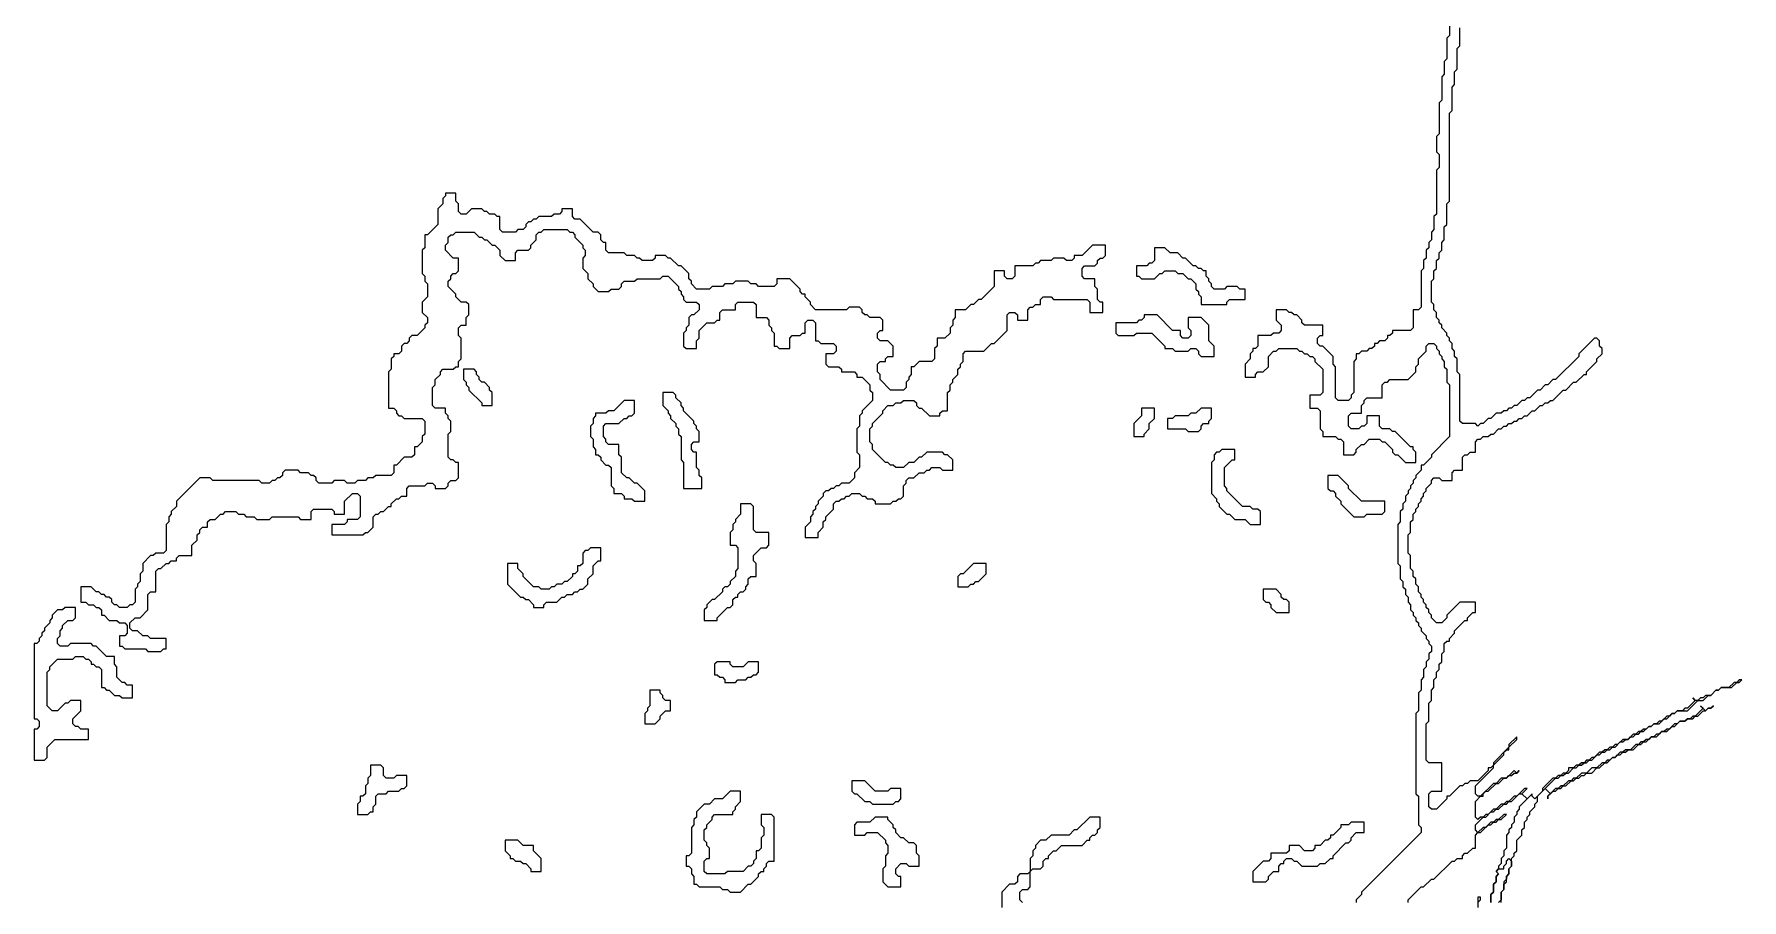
# Model space of a CAD drawing. Header units: metres. Extents: x 0 to 500, y 0 to 703.
# Drawn here: x 0 to 82.5, y 367 to 408.8 of the extents above; entities that cross this region are included whole.
import ezdxf

# ---------------------------------------------------------------- set-up
doc = ezdxf.new("R2010")
doc.units = ezdxf.units.M

msp = doc.modelspace()

# ---------------------------------------------------------------- linework, layer by layer
for points in [[(68.375, 409.625), (68.375, 408.75), (68.25, 408.625), (68.25, 407.625), (68.125, 407.5), (68.125, 406.875), (68, 406.75), (68, 405.625), (67.875, 405.5), (67.875, 404), (67.75, 403.875), (67.75, 403.125), (67.875, 403), (67.875, 402.375), (67.75, 402.25), (67.75, 400.125), (67.625, 400), (67.625, 399.375), (67.5, 399.25), (67.5, 398.875), (67.375, 398.75), (67.375, 398.5), (67.25, 398.375), (67.25, 398), (67.125, 397.875), (67.125, 397.5), (67, 397.375), (67, 395.625), (66.875, 395.5), (66.625, 395.5), (66.625, 394.625), (66.5, 394.5), (65.625, 394.5), (65.625, 394.375), (65.5, 394.25), (65.375, 394.25), (65.375, 394.125), (65.25, 394), (65, 394), (64.875, 393.875), (64.75, 393.875), (64.75, 393.75), (64.625, 393.625), (64.5, 393.625), (64.375, 393.5), (64.125, 393.5), (64, 393.375), (63.875, 393.375), (63.875, 393.125), (63.75, 393), (63.75, 391.5), (63.625, 391.375), (63.625, 391.25), (63.5, 391.125), (63, 391.125), (62.875, 391.25), (62.875, 392.75), (62.75, 392.875), (62.75, 393.25), (62.25, 393.75), (62.125, 393.75), (62, 393.875), (62, 394.125), (62.125, 394.25), (62.25, 394.25), (62.25, 394.75), (61.375, 394.75), (61.25, 394.875), (61.25, 395), (61, 395.25), (60.875, 395.25), (60.75, 395.375), (60.625, 395.375), (60.5, 395.5), (60, 395.5), (60, 395), (60.25, 394.75), (60.25, 394.5), (60.125, 394.375), (59.875, 394.375), (59.75, 394.25), (59.125, 394.25), (59.125, 393.75), (59, 393.625), (58.875, 393.625), (58.875, 393.5), (58.75, 393.375), (58.75, 393.125), (58.5, 392.875), (58.5, 392.25), (59, 392.25), (59, 392.375), (59.125, 392.5), (59.375, 392.5), (59.625, 392.75), (59.625, 393.25), (59.875, 393.5), (60, 393.5), (60.125, 393.625), (61, 393.625), (61.125, 393.5), (61.25, 393.5), (61.375, 393.375), (61.5, 393.375), (61.625, 393.25), (61.75, 393.25), (61.875, 393.125), (61.875, 393), (62.25, 392.625), (62.25, 391.5), (62.125, 391.375), (61.625, 391.375), (61.625, 390.75), (62, 390.75), (62.125, 390.625), (62.125, 389.75), (62.25, 389.625), (62.25, 389.375), (62.875, 389.375), (63, 389.25), (63.125, 389.25), (63.25, 389.125), (63.25, 388.5), (63.75, 388.5), (63.875, 388.625), (63.875, 388.75), (64.125, 389), (64.25, 389), (64.5, 389.25), (65, 389.25), (65.125, 389.125), (65.25, 389.125), (65.625, 388.75), (65.625, 388.625), (65.75, 388.5), (65.875, 388.5), (66.25, 388.125), (66.75, 388.125), (66.75, 388.625), (66.625, 388.75), (66.625, 388.875), (66.5, 388.875), (65.75, 389.625), (65.625, 389.625), (65.5, 389.75), (65.125, 389.75), (65, 389.875), (65, 390.375), (64.375, 390.375), (64.375, 390), (64.25, 389.875), (64.125, 389.875), (64, 389.75), (63.625, 389.75), (63.5, 389.875), (63.5, 390.375), (63.625, 390.5), (64.125, 390.5), (64.125, 390.875), (64.25, 391), (64.25, 391.125), (64.375, 391.25), (65.125, 391.25), (65.125, 391.875), (65.25, 392), (65.375, 392), (65.5, 392.125), (66.375, 392.125), (66.75, 392.5), (66.75, 392.75), (66.875, 392.875), (66.875, 393.125), (67.25, 393.5), (67.25, 393.75), (67.375, 393.875), (67.625, 393.875), (67.75, 393.75), (67.75, 393.625), (67.875, 393.5), (67.875, 393.375), (68, 393.25), (68, 393.125), (68.125, 393), (68.125, 392.75), (68.25, 392.625), (68.25, 392), (68.375, 391.875), (68.375, 389.375), (67.5, 388.5), (67.5, 388.375), (67.125, 388), (67, 388), (67, 387.75), (66.75, 387.5), (66.75, 387.375), (66.625, 387.25), (66.625, 387.125), (66.5, 387), (66.5, 386.875), (66.375, 386.75), (66.375, 386.625), (66.25, 386.5), (66.25, 386.25), (66.125, 386.125), (66.125, 385.875), (66, 385.75), (66, 385.25), (65.875, 385.125), (65.875, 383.25), (66, 383.125), (66, 382.5), (66.125, 382.375), (66.125, 382.125), (66.25, 382), (66.25, 381.75), (66.375, 381.625), (66.375, 381.375), (66.5, 381.25), (66.5, 381), (66.625, 380.875), (66.625, 380.75), (66.75, 380.625), (66.75, 380.5), (66.875, 380.375), (66.875, 380.25), (67, 380.125), (67, 380), (67.25, 379.75), (67.25, 379.625), (67.375, 379.5), (67.375, 379.375), (67.5, 379.25), (67.5, 379), (67.375, 378.875), (67.375, 378.625), (67.25, 378.5), (67.25, 378.25), (67.125, 378.125), (67.125, 377.75), (67, 377.625), (67, 377.125), (66.875, 377), (66.875, 376.125), (66.75, 376), (66.75, 372.125), (66.875, 372), (66.875, 370.625), (67, 370.5), (67, 370.25), (64.125, 367.375), (64.125, 367.25), (63.875, 367), (63.875, 366.875)], [(70.875, 366.875), (70.875, 367.375), (71, 367.5), (71, 367.75), (71.125, 367.875), (71.125, 368.125), (71.25, 368.25), (71.25, 368.5), (71.375, 368.625), (71.375, 369), (71.5, 369.125), (71.5, 369.25), (71.625, 369.375), (71.625, 369.875), (71.875, 370.125), (71.875, 370.375), (72, 370.5), (72, 370.75), (72.125, 370.875), (72.125, 371), (72.25, 371.125), (72.25, 371.25), (72.5, 371.5), (72.5, 371.625), (72.625, 371.75), (72.625, 372), (73, 372.375), (73.25, 372.125), (73.125, 372), (73.125, 371.875), (73.125, 372), (73.375, 372.25), (73.5, 372.25), (73.625, 372.375), (73.75, 372.375), (73.875, 372.5), (74, 372.5), (74.25, 372.75), (74.375, 372.75), (74.5, 372.875), (74.625, 372.875), (74.75, 373), (74.875, 373), (75, 373.125), (75.25, 373.125), (75.5, 373.375), (75.625, 373.375), (75.875, 373.625), (76, 373.625), (76.25, 373.875), (76.375, 373.875), (76.5, 374), (76.625, 374), (76.75, 374.125), (76.875, 374.125), (77, 374.25), (77.25, 374.25), (77.5, 374.5), (77.625, 374.5), (77.75, 374.625), (77.875, 374.625), (78.125, 374.875), (78.375, 374.875), (78.625, 375.125), (78.875, 375.125), (79.125, 375.375), (79.25, 375.375), (79.5, 375.625), (79.75, 375.625), (79.875, 375.75), (80.125, 375.75), (80.25, 375.875), (80.375, 375.875), (80.625, 376.125), (80.75, 376.125), (80.875, 376.25), (81, 376.25), (81.125, 376.375), (81, 376.25), (80.875, 376.25), (80.75, 376.125), (80.5, 376.375), (80.625, 376.25), (80.25, 375.875), (80.125, 375.875), (80, 375.75), (79.875, 375.75), (79.75, 375.625), (79.5, 375.625), (79.375, 375.5), (79.25, 375.5), (79, 375.25), (78.875, 375.25), (78.75, 375.125), (78.625, 375.125), (78.5, 375), (78.375, 375), (78.25, 374.875), (78.125, 374.875), (78, 374.75), (77.875, 374.75), (77.75, 374.625), (77.625, 374.625), (77.5, 374.5), (77.375, 374.5), (77.125, 374.25), (76.875, 374.25), (76.75, 374.125), (76.625, 374.125), (76.375, 373.875), (76.25, 373.875), (76.125, 373.75), (76, 373.75), (75.875, 373.625), (75.75, 373.625), (75.5, 373.375), (75.25, 373.375), (75, 373.125), (74.75, 373.125), (74.5, 372.875), (74.375, 372.875), (74.25, 372.75), (74.125, 372.75), (73.875, 372.5), (73.75, 372.5), (73.625, 372.375), (73.5, 372.375), (73.25, 372.125), (73, 372.375), (73.5, 372.875), (73.625, 372.875), (73.75, 373), (73.875, 373), (74, 373.125), (74.125, 373.125), (74.375, 373.375), (74.5, 373.375), (74.625, 373.5), (74.75, 373.5), (74.875, 373.625), (75, 373.625), (75.125, 373.75), (75.25, 373.75), (75.5, 374), (75.625, 374), (75.75, 374.125), (75.875, 374.125), (76, 374.25), (76.125, 374.25), (76.25, 374.375), (76.375, 374.375), (76.625, 374.625), (76.75, 374.625), (76.875, 374.75), (77, 374.75), (77.125, 374.875), (77.25, 374.875), (77.375, 375), (77.5, 375), (77.625, 375.125), (77.75, 375.125), (78, 375.375), (78.125, 375.375), (78.25, 375.5), (78.5, 375.5), (78.75, 375.75), (78.875, 375.75), (79.125, 376), (79.25, 376), (79.375, 376.125), (79.875, 376.125), (80.375, 376.625), (80.625, 376.625), (80.875, 376.875), (81, 376.875), (81.25, 377.125), (81.375, 377.125), (81.5, 377.25), (82, 377.25), (82.25, 377.5), (82.375, 377.5), (82.5, 377.625), (82.375, 377.625), (82.25, 377.5), (82.125, 377.5), (81.875, 377.25), (81.5, 377.25), (81.375, 377.125), (81.25, 377.125), (81, 376.875), (80.75, 376.875), (80.625, 376.75), (80.5, 376.75), (80.375, 376.625), (80.25, 376.625), (80.125, 376.75), (80.25, 376.625), (79.875, 376.25), (79.75, 376.25), (79.625, 376.125), (79.375, 376.125), (79.25, 376), (79.125, 376), (79, 375.875), (78.875, 375.875), (78.625, 375.625), (78.5, 375.625), (78.375, 375.5), (78.25, 375.5), (78.125, 375.375), (78, 375.375), (77.875, 375.25), (77.75, 375.25), (77.625, 375.125), (77.5, 375.125), (77.375, 375), (77.25, 375), (77, 374.75), (76.75, 374.75), (76.5, 374.5), (76.375, 374.5), (76.25, 374.375), (76.125, 374.375), (76, 374.25), (75.875, 374.25), (75.75, 374.125), (75.625, 374.125), (75.375, 373.875), (75.25, 373.875), (75.125, 373.75), (75, 373.75), (74.875, 373.625), (74.75, 373.625), (74.625, 373.5), (74.5, 373.5), (74.375, 373.375), (74.125, 373.375), (74.125, 373.25), (74, 373.125), (73.875, 373.125), (73.75, 373), (73.625, 373), (73.5, 372.875), (73.375, 372.875), (72.875, 372.375), (72.875, 372.25), (72.5, 371.875), (72.375, 372), (72.375, 372.125), (72.125, 371.875), (71.875, 372.125), (72.125, 372.375), (72, 372.375), (71.625, 372), (71.5, 372), (71.25, 371.75), (71.125, 371.75), (71, 371.625), (70.875, 371.625), (70.625, 371.375), (70.5, 371.375), (70.25, 371.125), (70.125, 371.125), (70, 371), (69.875, 371), (69.75, 370.875), (69.625, 371), (69.625, 371.75), (69.875, 372), (70, 372), (70, 372.125), (70.125, 372.25), (70.25, 372.25), (70.625, 372.625), (70.75, 372.625), (71, 372.875), (71.125, 372.875), (71.25, 373), (71.375, 373), (71.5, 373.125), (71.625, 373.125), (71.75, 373.25), (71.625, 373.125), (71.5, 373.25), (71.125, 372.875), (70.875, 372.875), (70.625, 372.625), (70.5, 372.625), (69.875, 372), (69.75, 372), (69.625, 372.125), (69.625, 372.5), (70.5, 373.375), (70.5, 373.5), (71, 374), (71, 374.125), (71.125, 374.25), (71.25, 374.25), (71.25, 374.375), (71.625, 374.75), (71.625, 374.875), (71.25, 374.5), (71.25, 374.375), (70.5, 373.625), (70.5, 373.5), (70.375, 373.375), (70.25, 373.375), (70.25, 373.25), (69.75, 372.75), (69.375, 372.75), (69.25, 372.625), (69.125, 372.625), (69, 372.5), (68.875, 372.5), (68.375, 372), (68.25, 372), (68.25, 371.875), (67.75, 371.375), (67.5, 371.375), (67.375, 371.5), (67.375, 372.125), (67.5, 372.25), (68, 372.25), (68, 373.625), (67.375, 373.625), (67.25, 373.75), (67.25, 375.5), (67.375, 375.625), (67.375, 376.5), (67.5, 376.625), (67.5, 377.125), (67.625, 377.25), (67.625, 377.625), (67.75, 377.75), (67.75, 378), (67.875, 378.125), (67.875, 378.375), (68, 378.5), (68, 378.875), (68.125, 379), (68.125, 379.375), (68.25, 379.5), (68.375, 379.5), (68.375, 379.625), (68.625, 379.875), (68.625, 380), (69.125, 380.5), (69.25, 380.5), (69.25, 380.625), (69.5, 380.875), (69.625, 380.875), (69.625, 381.375), (68.875, 381.375), (68.25, 380.75), (68.25, 380.625), (68, 380.375), (67.75, 380.375), (67.5, 380.625), (67.5, 380.75), (67.375, 380.875), (67.375, 381), (67.25, 381.125), (67.25, 381.25), (67.125, 381.375), (67.125, 381.5), (67, 381.625), (67, 381.75), (66.875, 381.875), (66.875, 382.125), (66.75, 382.25), (66.75, 382.5), (66.625, 382.625), (66.625, 382.875), (66.5, 383), (66.5, 383.625), (66.375, 383.75), (66.375, 384.625), (66.5, 384.75), (66.5, 385.25), (66.625, 385.375), (66.625, 385.625), (66.75, 385.75), (66.75, 385.875), (66.875, 386), (66.875, 386.125), (67, 386.25), (67, 386.375), (67.125, 386.5), (67.125, 386.625), (67.25, 386.75), (67.25, 386.875), (67.5, 387.125), (67.5, 387.25), (67.625, 387.375), (67.875, 387.375), (68, 387.25), (68.5, 387.25), (68.5, 387.625), (68.625, 387.75), (69, 387.75), (69, 388.375), (69.125, 388.5), (69.25, 388.5), (69.375, 388.625), (69.625, 388.625), (69.625, 389.125), (69.75, 389.25), (69.875, 389.25), (70, 389.375), (70.25, 389.375), (70.375, 389.5), (70.5, 389.5), (70.75, 389.75), (70.875, 389.75), (71, 389.875), (71.125, 389.875), (71.25, 390), (71.375, 390), (71.5, 390.125), (71.625, 390.125), (71.75, 390.25), (71.875, 390.25), (72, 390.375), (72.125, 390.375), (72.375, 390.625), (72.5, 390.625), (72.75, 390.875), (72.875, 390.875), (73, 391), (73.125, 391), (73.25, 391.125), (73.375, 391.125), (73.875, 391.625), (74, 391.625), (74.375, 392), (74.5, 392), (74.875, 392.375), (75, 392.375), (75, 392.5), (75.5, 393), (75.5, 393.125), (75.75, 393.375), (75.75, 393.625), (75.625, 393.75), (75.625, 394), (75.5, 394.125), (75.375, 394.125), (74.625, 393.375), (74.625, 393.25), (73.5, 392.125), (73.375, 392.125), (73.125, 391.875), (73, 391.875), (72.75, 391.625), (72.625, 391.625), (72.25, 391.25), (72.125, 391.25), (72, 391.125), (71.875, 391.125), (71.625, 390.875), (71.5, 390.875), (71.375, 390.75), (71.25, 390.75), (71.125, 390.625), (71, 390.625), (70.875, 390.5), (70.625, 390.5), (70.375, 390.25), (70.25, 390.25), (70, 390), (69.875, 390), (69.75, 389.875), (69.625, 390), (69, 390), (68.875, 390.125), (68.875, 392.375), (68.75, 392.5), (68.75, 393.125), (68.625, 393.25), (68.625, 393.5), (68.5, 393.625), (68.5, 393.875), (68.375, 394), (68.375, 394.125), (68.25, 394.25), (68.25, 394.375), (68, 394.625), (68, 394.75), (67.875, 394.875), (67.875, 395), (67.75, 395.125), (67.75, 395.375), (67.625, 395.5), (67.625, 395.75), (67.5, 395.875), (67.5, 396.875), (67.625, 397), (67.625, 397.375), (67.75, 397.5), (67.75, 397.875), (67.875, 398), (67.875, 398.25), (68, 398.375), (68, 398.75), (68.125, 398.875), (68.125, 399.5), (68.25, 399.625), (68.25, 400.625), (68.375, 400.75), (68.375, 405), (68.5, 405.125), (68.5, 406.25), (68.625, 406.375), (68.625, 407), (68.75, 407.125), (68.75, 408.125), (68.875, 408.25), (68.875, 409.125)], [(66.375, 366.875), (66.375, 367), (67, 367.625), (67.125, 367.625), (67.5, 368), (67.625, 368), (68.5, 368.875), (68.625, 368.875), (68.75, 369), (69, 369), (69, 369.125), (69.125, 369.25), (69.25, 369.25), (69.5, 369.5), (69.625, 369.5), (69.625, 370.125), (69.75, 370.25), (69.875, 370.25), (70.25, 370.625), (70.375, 370.625), (70.5, 370.75), (70.625, 370.75), (70.75, 370.875), (70.875, 370.875), (71.125, 371.125), (71, 371.125), (70.75, 370.875), (70.625, 370.875), (70.5, 370.75), (70.375, 370.75), (70.125, 370.5), (70, 370.5), (69.75, 370.25), (69.625, 370.375), (69.625, 370.625), (70, 371), (70.125, 371), (70.375, 371.25), (70.5, 371.25), (70.625, 371.375), (70.75, 371.375), (71, 371.625), (71.125, 371.625), (71.25, 371.75), (71.375, 371.75), (71.75, 372.125), (71.875, 372.125), (72.125, 371.875), (71.75, 371.5), (71.75, 371.375), (71.625, 371.25), (71.625, 371.125), (71.5, 371), (71.5, 370.75), (71.375, 370.625), (71.375, 370.5), (71.25, 370.375), (71.25, 370.25), (71.125, 370.125), (71.125, 369.5), (71, 369.375), (71, 369.125), (70.875, 369), (70.875, 368.75), (70.75, 368.625), (70.75, 368.5), (70.625, 368.375), (70.75, 368.25), (70.625, 368.125), (70.625, 367.875), (70.5, 367.75), (70.5, 367.375), (70.375, 367.25), (70.375, 366.875)], [(47.75, 366.875), (47.625, 367), (47.625, 367.375), (47.75, 367.5), (48, 367.5), (48.125, 367.625), (48.125, 368.375), (48.25, 368.5), (48.625, 368.5), (48.75, 368.625), (48.75, 368.875), (48.875, 369), (49, 369), (49, 369.125), (49.25, 369.375), (49.375, 369.375), (49.625, 369.625), (50.625, 369.625), (50.875, 369.875), (51, 369.875), (51, 370), (51.125, 370.125), (51.25, 370.125), (51.375, 370.25), (51.375, 370.375), (51.5, 370.5), (51.5, 371), (51, 371), (50.375, 370.375), (50.25, 370.375), (50, 370.125), (49.125, 370.125), (48.875, 369.875), (48.625, 369.875), (48.375, 369.625), (48.375, 369.5), (48.25, 369.375), (48.25, 369.125), (48.125, 369), (48.125, 368.375), (48, 368.25), (47.625, 368.25), (47.5, 368.125), (47.5, 367.875), (47.375, 367.75), (47.125, 367.75), (46.75, 367.375), (46.75, 366.625)], [(70.375, 366.875), (70.375, 367.25), (70.5, 367.375), (70.5, 367.75), (70.625, 367.875), (70.625, 368.125), (70.75, 368.25), (70.625, 368.375), (70.75, 368.5), (71, 368.5), (71, 368.625), (71.125, 368.75), (71.125, 368.875), (71.25, 369), (71.375, 368.875), (71.375, 368.625), (71.25, 368.5), (71.25, 368.25), (71.125, 368.125), (71.125, 368), (71, 367.875), (71, 367.5), (70.875, 367.375), (70.875, 367), (70.75, 366.875)], [(69.75, 366.875), (69.875, 367), (69.875, 367.125), (69.75, 367.125), (69.75, 366.625)]]:
    msp.add_lwpolyline(points)
for points in [[(19.875, 401.125), (19.875, 401), (19.75, 400.875), (19.75, 400.625), (19.5, 400.375), (19.5, 399.625), (19, 399.125), (18.875, 399.125), (18.875, 398.5), (18.75, 398.375), (18.75, 397.25), (18.875, 397.125), (18.875, 396.875), (19, 396.75), (19, 396.125), (18.75, 395.875), (18.75, 395.375), (19, 395.125), (19, 394.875), (18.875, 394.75), (18.875, 394.625), (18.5, 394.25), (18.25, 394.25), (18.125, 394.125), (18.125, 394), (18, 393.875), (17.875, 393.875), (17.75, 393.75), (17.75, 393.5), (17.625, 393.375), (17.375, 393.375), (17.375, 393.25), (17.25, 393.125), (17.25, 392.625), (17.125, 392.5), (17.125, 390.75), (17.375, 390.75), (17.5, 390.625), (17.5, 390.5), (17.625, 390.375), (17.75, 390.375), (17.875, 390.25), (18.75, 390.25), (18.875, 390.125), (18.875, 389.5), (18.75, 389.375), (18.75, 389.125), (18.5, 388.875), (18.375, 388.875), (18.375, 388.5), (18.25, 388.375), (17.875, 388.375), (17.5, 388), (17.375, 388), (17.375, 387.625), (17.25, 387.5), (16.5, 387.5), (16.375, 387.375), (16.125, 387.375), (16, 387.25), (15.625, 387.25), (15.5, 387.125), (15.125, 387.125), (15, 387.25), (14.5, 387.25), (14.375, 387.125), (13.75, 387.125), (13.625, 387.25), (13.625, 387.375), (13.5, 387.5), (13.375, 387.5), (13.25, 387.625), (12.875, 387.625), (12.75, 387.75), (12.125, 387.75), (12, 387.625), (12, 387.5), (11.875, 387.375), (11.75, 387.375), (11.625, 387.25), (11.5, 387.25), (11.375, 387.125), (11, 387.125), (10.875, 387.25), (8.625, 387.25), (8.5, 387.375), (8, 387.375), (6.875, 386.25), (6.875, 386), (6.625, 385.75), (6.625, 385.625), (6.5, 385.5), (6.5, 385.25), (6.375, 385.125), (6.375, 383.875), (6.25, 383.75), (5.875, 383.75), (5.75, 383.625), (5.625, 383.625), (5.25, 383.25), (5.25, 382.875), (5.125, 382.75), (5.125, 382.375), (5, 382.25), (5, 382.125), (4.875, 382), (4.875, 381.375), (4.75, 381.25), (4.625, 381.25), (4.5, 381.125), (4.125, 381.125), (4, 381.25), (3.875, 381.25), (3.75, 381.375), (3.75, 381.5), (3.625, 381.625), (3.5, 381.625), (3.375, 381.75), (3.25, 381.75), (3.125, 381.875), (3, 381.875), (2.75, 382.125), (2.25, 382.125), (2.25, 381.375), (2.5, 381.375), (2.625, 381.25), (2.875, 381.25), (3, 381.125), (3.125, 381.125), (3.25, 381), (3.25, 380.75), (3.375, 380.75), (3.625, 380.5), (4, 380.5), (4.125, 380.375), (4.375, 380.375), (4.5, 380.25), (4.5, 379.875), (4.375, 379.75), (4.125, 379.75), (4.125, 379.25), (4.25, 379.25), (4.375, 379.125), (5.375, 379.125), (5.5, 379), (6.125, 379), (6.25, 379.125), (6.375, 379.125), (6.375, 379.625), (5.625, 379.625), (5.5, 379.75), (5.25, 379.75), (5, 380), (4.75, 380), (4.625, 380.125), (4.625, 380.375), (4.875, 380.625), (5.125, 380.625), (5.5, 381), (5.5, 381.75), (5.625, 381.875), (5.875, 381.875), (5.875, 382.875), (6, 383), (6.125, 383), (6.375, 383.25), (6.5, 383.25), (6.625, 383.375), (6.875, 383.375), (6.875, 383.5), (7, 383.625), (7.625, 383.625), (7.625, 384.125), (7.875, 384.375), (7.875, 384.625), (8, 384.75), (8, 384.875), (8.125, 385), (8.375, 385), (8.375, 385.25), (8.5, 385.375), (8.75, 385.375), (9, 385.625), (9.125, 385.625), (9.25, 385.75), (9.75, 385.75), (9.875, 385.625), (10.125, 385.625), (10.25, 385.5), (10.625, 385.5), (10.75, 385.375), (11.375, 385.375), (11.5, 385.5), (12.75, 385.5), (12.875, 385.375), (13.375, 385.375), (13.375, 385.75), (13.5, 385.875), (14.375, 385.875), (14.5, 385.75), (14.5, 385.625), (15, 385.625), (15, 386.25), (15.375, 386.625), (15.625, 386.625), (15.75, 386.5), (15.75, 385.5), (15.625, 385.375), (15.125, 385.375), (15.125, 385.25), (15, 385.125), (14.375, 385.125), (14.375, 384.625), (15.875, 384.625), (16, 384.75), (16.125, 384.75), (16.375, 385), (16.375, 385.5), (16.5, 385.625), (16.625, 385.625), (16.75, 385.75), (16.875, 385.75), (17.125, 386), (17.25, 386), (17.25, 386.125), (17.5, 386.375), (17.625, 386.375), (17.75, 386.5), (18, 386.5), (18, 386.875), (18.125, 387), (18.875, 387), (19, 387.125), (19.25, 387.125), (19.375, 387), (19.375, 386.875), (19.875, 386.875), (20, 387), (20, 387.125), (20.125, 387.25), (20.375, 387.25), (20.5, 387.375), (20.5, 388.125), (20.375, 388.125), (20.25, 388.25), (20.125, 388.25), (20, 388.375), (20, 389.5), (20.125, 389.625), (20.125, 390.125), (20, 390.25), (20, 390.375), (19.875, 390.5), (19.875, 390.75), (19.375, 390.75), (19.25, 390.875), (19.25, 391.75), (19.375, 391.875), (19.375, 392.125), (19.625, 392.375), (19.625, 392.5), (19.75, 392.625), (20.25, 392.625), (20.375, 392.75), (20.5, 392.75), (20.5, 393), (20.625, 393.125), (20.625, 394.125), (20.5, 394.25), (20.5, 394.625), (20.625, 394.75), (20.875, 394.75), (20.875, 395.125), (21, 395.25), (21, 395.75), (20.875, 395.875), (20.625, 395.875), (20.375, 396.125), (20.375, 396.25), (20, 396.625), (20, 396.875), (20.125, 397), (20.125, 397.125), (20.25, 397.25), (20.375, 397.25), (20.5, 397.375), (20.5, 398), (20.25, 398), (19.875, 398.375), (19.875, 398.625), (20, 398.75), (20, 399), (20.125, 399.125), (20.25, 399.125), (20.375, 399.25), (21.25, 399.25), (21.5, 399), (21.625, 399), (21.75, 398.875), (21.875, 398.875), (22.125, 398.625), (22.25, 398.625), (22.5, 398.375), (22.5, 398.125), (22.75, 397.875), (23.25, 397.875), (23.25, 398.25), (23.375, 398.375), (23.875, 398.375), (24, 398.5), (24, 398.625), (24.25, 398.875), (24.25, 399.125), (24.375, 399.25), (24.5, 399.25), (24.625, 399.375), (25.75, 399.375), (25.875, 399.25), (26, 399.25), (26.125, 399.125), (26.125, 399), (26.5, 398.625), (26.5, 398.5), (26.625, 398.375), (26.625, 398.125), (26.5, 398), (26.5, 397.5), (26.75, 397.25), (26.75, 397), (27, 396.75), (27, 396.625), (27.25, 396.375), (27.75, 396.375), (27.875, 396.5), (28.25, 396.5), (28.375, 396.625), (28.375, 396.75), (28.5, 396.875), (29, 396.875), (29.125, 397), (30.25, 397), (30.375, 397.125), (30.625, 397.125), (31.125, 396.625), (31.125, 396.5), (31.25, 396.375), (31.25, 396.25), (31.375, 396.125), (31.375, 396), (31.5, 395.875), (32, 395.875), (32.125, 395.75), (32.125, 395.5), (31.875, 395.25), (31.75, 395.25), (31.625, 395.125), (31.625, 394.75), (31.5, 394.625), (31.5, 394.5), (31.375, 394.375), (31.375, 393.75), (31.5, 393.625), (32, 393.625), (32, 394), (32.125, 394.125), (32.125, 394.5), (32.5, 394.875), (32.875, 394.875), (33, 395), (33.125, 395), (33.125, 395.375), (33.25, 395.5), (33.875, 395.5), (33.875, 395.75), (34, 395.875), (34.75, 395.875), (34.875, 395.75), (34.875, 395.125), (35.375, 395.125), (35.5, 395), (35.5, 394.75), (35.625, 394.625), (35.625, 394.5), (35.75, 394.375), (35.75, 393.75), (35.875, 393.75), (36, 393.625), (36.5, 393.625), (36.5, 394.125), (36.625, 394.25), (37, 394.25), (37.125, 394.375), (37.25, 394.375), (37.25, 394.875), (37.375, 395), (37.625, 395), (37.75, 394.875), (37.75, 394), (37.875, 394), (38, 393.875), (38.625, 393.875), (38.75, 393.75), (38.75, 393.5), (38.625, 393.375), (38.25, 393.375), (38.25, 392.875), (38.375, 392.75), (38.875, 392.75), (39, 392.625), (39, 392.5), (39.625, 392.5), (39.75, 392.375), (39.75, 392.25), (40, 392.25), (40.375, 391.875), (40.375, 391.625), (40.5, 391.5), (40.5, 391.125), (40, 390.625), (40, 390.5), (39.875, 390.375), (39.875, 389.875), (39.75, 389.75), (39.75, 388.625), (39.875, 388.5), (39.875, 387.875), (39.625, 387.625), (39.625, 387.375), (39.375, 387.125), (39, 387.125), (38.875, 387), (38.75, 387), (38.625, 386.875), (38.5, 386.875), (38.375, 386.75), (38.25, 386.75), (38.125, 386.625), (38.125, 386.5), (37.875, 386.25), (37.875, 386.125), (37.75, 386), (37.75, 385.875), (37.625, 385.75), (37.625, 385.625), (37.5, 385.5), (37.5, 385.25), (37.25, 385), (37.25, 384.5), (37.875, 384.5), (37.875, 384.75), (38.125, 385), (38.125, 385.25), (38.25, 385.375), (38.25, 385.5), (38.625, 385.875), (38.625, 386.125), (38.75, 386.25), (38.875, 386.25), (39, 386.375), (39.125, 386.375), (39.25, 386.5), (39.375, 386.5), (39.5, 386.625), (39.875, 386.625), (40, 386.5), (40.125, 386.5), (40.25, 386.375), (40.5, 386.375), (40.625, 386.25), (40.625, 386.125), (41.375, 386.125), (41.5, 386.25), (41.625, 386.25), (41.75, 386.375), (41.875, 386.375), (42, 386.5), (42, 387), (42.125, 387.125), (42.125, 387.25), (42.25, 387.375), (42.5, 387.375), (42.75, 387.625), (43, 387.625), (43.125, 387.75), (43.25, 387.75), (43.375, 387.875), (43.75, 387.875), (43.875, 387.75), (44.375, 387.75), (44.375, 388.25), (44.125, 388.5), (44, 388.5), (43.875, 388.625), (43.125, 388.625), (42.875, 388.375), (42.75, 388.375), (42.5, 388.125), (42.25, 388.125), (42, 387.875), (41.625, 387.875), (41.5, 388), (41.375, 388), (41.25, 388.125), (41.125, 388.125), (40.5, 388.75), (40.5, 389), (40.375, 389.125), (40.375, 389.75), (40.5, 389.875), (40.5, 390), (41, 390.5), (41, 390.625), (41.25, 390.875), (41.5, 390.875), (41.625, 391), (41.875, 391), (42, 391.125), (42.5, 391.125), (42.625, 391), (42.625, 390.875), (42.75, 390.75), (42.875, 390.75), (43.25, 390.375), (43.75, 390.375), (43.75, 390.5), (43.875, 390.625), (44.125, 390.625), (44.125, 391.5), (44.25, 391.625), (44.25, 391.875), (44.375, 392), (44.375, 392.125), (44.625, 392.375), (44.625, 392.625), (44.75, 392.75), (44.75, 392.875), (44.875, 393), (44.875, 393.375), (45, 393.5), (45.875, 393.5), (46.25, 393.875), (46.375, 393.875), (47, 394.5), (47, 395.25), (47.125, 395.375), (47.375, 395.375), (47.5, 395.25), (47.5, 395), (48, 395), (48, 395.5), (48.125, 395.625), (48.25, 395.625), (48.375, 395.75), (48.625, 395.75), (48.625, 396), (48.75, 396.125), (49.125, 396.125), (49.25, 396), (50.875, 396), (51, 395.875), (51, 395.375), (51.625, 395.375), (51.625, 395.875), (51.5, 395.875), (51.375, 396), (51.375, 396.5), (51.25, 396.625), (51.25, 397), (50.75, 397), (50.625, 397.125), (50.625, 397.5), (50.75, 397.625), (51.25, 397.625), (51.375, 397.75), (51.375, 397.875), (51.5, 398), (51.625, 398), (51.75, 398.125), (51.75, 398.625), (51.125, 398.625), (50.625, 398.125), (50.25, 398.125), (50.25, 398), (50.125, 397.875), (49.875, 397.875), (49.75, 398), (49.25, 398), (49.125, 397.875), (48.625, 397.875), (48.5, 397.75), (48.375, 397.75), (48.25, 397.625), (47.375, 397.625), (47.375, 397.125), (47.25, 397), (47, 397), (46.875, 397.125), (46.875, 397.375), (46.375, 397.375), (46.375, 396.625), (45.75, 396), (45.625, 396), (45.375, 395.75), (45.25, 395.75), (45, 395.5), (44.5, 395.5), (44.5, 395.125), (44.375, 395), (44.375, 394.75), (44.25, 394.625), (44.25, 394.375), (44, 394.125), (43.625, 394.125), (43.625, 393.75), (43.5, 393.625), (43.5, 393.125), (43.375, 393), (42.75, 393), (42.5, 392.75), (42.375, 392.75), (42.375, 392.375), (42.25, 392.25), (42.25, 392.125), (42.125, 392), (42.125, 391.75), (42, 391.625), (41.375, 391.625), (40.875, 392.125), (40.875, 392.375), (40.75, 392.5), (40.75, 392.875), (40.875, 393), (41.125, 393), (41.125, 393.125), (41.25, 393.25), (41.5, 393.25), (41.5, 393.75), (41.25, 394), (40.875, 394), (40.75, 394.125), (40.75, 394.375), (40.875, 394.5), (41, 394.5), (41, 395), (40.875, 395.125), (40.375, 395.125), (40.25, 395.25), (40.125, 395.25), (40, 395.375), (40, 395.5), (39.875, 395.625), (39.375, 395.625), (39.25, 395.5), (37.75, 395.5), (37.5, 395.75), (37.5, 395.875), (37.25, 396.125), (37.25, 396.25), (37.125, 396.25), (37, 396.375), (37, 396.5), (36.5, 397), (35.875, 397), (35.875, 396.75), (35.75, 396.625), (35, 396.625), (34.875, 396.75), (34.625, 396.75), (34.5, 396.875), (33.875, 396.875), (33.75, 396.75), (33.375, 396.75), (33.25, 396.625), (32.75, 396.625), (32.625, 396.5), (32, 396.5), (31.75, 396.75), (31.75, 396.875), (31.625, 397), (31.625, 397.25), (31.25, 397.625), (31.125, 397.625), (30.75, 398), (30.625, 398), (30.5, 398.125), (30, 398.125), (30, 398), (29.875, 397.875), (29.375, 397.875), (29.25, 398), (29.125, 398), (29, 398.125), (28.625, 398.125), (28.5, 398.25), (27.75, 398.25), (27.625, 398.375), (27.625, 398.75), (27.5, 398.75), (27.375, 398.875), (27.375, 399.125), (27.25, 399.25), (27, 399.25), (26.375, 399.875), (26.125, 399.875), (26, 400), (26, 400.375), (25.5, 400.375), (25.5, 400.25), (25.375, 400.125), (25.125, 400.125), (25, 400), (24.375, 400), (24.25, 399.875), (24.125, 399.875), (24, 399.75), (23.875, 399.75), (23.75, 399.625), (23.75, 399.5), (23.625, 399.375), (23.375, 399.375), (23.25, 399.25), (22.625, 399.25), (22.5, 399.375), (22.5, 400), (22.375, 400), (22.25, 400.125), (22, 400.125), (21.875, 400.25), (21.75, 400.25), (21.625, 400.375), (21.125, 400.375), (20.875, 400.125), (20.625, 400.125), (20.5, 400.25), (20.5, 400.625), (20.375, 400.75), (20.375, 401.125)], [(54.125, 398.5), (54.125, 397.875), (54, 397.75), (53.875, 397.75), (53.75, 397.625), (53.25, 397.625), (53.25, 397.125), (53.375, 397.125), (53.5, 397), (54.125, 397), (54.375, 397.25), (54.5, 397.25), (54.625, 397.375), (55.125, 397.375), (55.25, 397.25), (55.5, 397.25), (55.75, 397), (55.875, 397), (56.125, 396.75), (56.125, 396.5), (56.25, 396.375), (56.25, 396.25), (56.375, 396.125), (56.375, 395.75), (57.625, 395.75), (57.625, 395.875), (57.75, 396), (58.5, 396), (58.5, 396.5), (58.25, 396.5), (58.125, 396.625), (57.625, 396.625), (57.5, 396.5), (57, 396.5), (56.875, 396.625), (56.875, 396.75), (56.75, 396.875), (56.75, 397), (56.625, 397.125), (56.625, 397.375), (56.5, 397.375), (56.375, 397.5), (56.25, 397.5), (56.125, 397.625), (56, 397.625), (55.625, 398), (55.5, 398), (55.25, 398.25), (54.875, 398.25), (54.625, 398.5)], [(53.625, 395.25), (53.625, 395.125), (53.5, 395), (53.375, 395), (53.25, 394.875), (52.25, 394.875), (52.25, 394.375), (52.375, 394.25), (53.125, 394.25), (53.25, 394.375), (54, 394.375), (54.625, 393.75), (54.625, 393.625), (55, 393.625), (55.125, 393.5), (55.75, 393.5), (55.875, 393.625), (56.125, 393.625), (56.25, 393.5), (56.25, 393.375), (56.375, 393.25), (57, 393.25), (57, 393.75), (56.75, 394), (56.75, 394.75), (56.375, 395.125), (55.75, 395.125), (55.75, 394.625), (55.875, 394.5), (55.875, 394.25), (55.75, 394.125), (55.5, 394.125), (55.375, 394.25), (55.375, 394.5), (55, 394.5), (54.25, 395.25)], [(20.75, 392.625), (20.75, 392.125), (20.875, 392), (20.875, 391.875), (21, 391.75), (21, 391.625), (21.625, 391), (21.625, 390.875), (22.125, 390.875), (22.125, 391.5), (22, 391.625), (22, 391.75), (21.75, 392), (21.625, 392), (21.5, 392.125), (21.5, 392.25), (21.375, 392.375), (21.375, 392.5), (21.25, 392.625)], [(28.5, 391.125), (28, 390.625), (27.75, 390.625), (27.625, 390.5), (27.125, 390.5), (27.125, 390.375), (27, 390.25), (27, 390), (26.875, 389.875), (26.875, 389.375), (27, 389.25), (27, 388.875), (27.125, 388.75), (27.125, 388.5), (27.25, 388.5), (27.375, 388.375), (27.375, 388.25), (27.625, 388), (27.75, 388), (27.875, 387.875), (27.875, 387), (28, 386.875), (28, 386.625), (28.375, 386.625), (28.5, 386.5), (28.5, 386.375), (28.875, 386.375), (29, 386.25), (29.5, 386.25), (29.5, 386.75), (29.125, 387.125), (29, 387.125), (28.75, 387.375), (28.625, 387.375), (28.375, 387.625), (28.375, 388.375), (28.25, 388.5), (28.25, 389), (27.75, 389), (27.625, 389.125), (27.625, 389.25), (27.5, 389.375), (27.5, 389.875), (27.625, 390), (28.25, 390), (28.5, 390.25), (28.625, 390.25), (28.75, 390.375), (28.875, 390.375), (29, 390.5), (29, 391.125)], [(30.375, 391.5), (30.375, 390.875), (30.625, 390.625), (30.625, 390.5), (30.75, 390.375), (30.75, 390.25), (31, 390), (31, 389.875), (31.125, 389.75), (31.125, 389.5), (31.25, 389.375), (31.25, 388.25), (31.375, 388.125), (31.375, 386.875), (32.25, 386.875), (32.25, 387.375), (32.125, 387.5), (32.125, 387.75), (32, 387.875), (32, 388.625), (31.875, 388.625), (31.75, 388.75), (31.75, 389), (31.875, 389.125), (32.125, 389.125), (32.125, 389.625), (32, 389.75), (32, 389.875), (31.875, 390), (31.875, 390.125), (31.375, 390.625), (31.375, 390.75), (31.25, 390.875), (31.25, 391), (31, 391.25), (31, 391.375), (30.875, 391.5)], [(53.5, 390.75), (53.5, 390.375), (53.125, 390), (53.125, 389.375), (53.625, 389.375), (53.625, 389.5), (53.875, 389.75), (53.875, 390), (54.125, 390.25), (54.125, 390.75)], [(56.375, 390.75), (56.125, 390.5), (55.875, 390.5), (55.75, 390.375), (55.125, 390.375), (55, 390.25), (54.75, 390.25), (54.75, 389.75), (55.625, 389.75), (55.75, 389.625), (56.25, 389.625), (56.375, 389.75), (56.375, 389.875), (56.5, 390), (56.75, 390), (56.75, 390.125), (56.875, 390.25), (56.875, 390.75)], [(57.375, 388.75), (57.25, 388.625), (57.125, 388.625), (57, 388.5), (57, 388.25), (56.875, 388.125), (56.875, 386.625), (57.125, 386.375), (57.125, 386.25), (57.25, 386.125), (57.25, 386), (57.625, 385.625), (57.75, 385.625), (58, 385.375), (58.5, 385.375), (58.75, 385.125), (59.25, 385.125), (59.25, 385.75), (59.125, 385.875), (58.875, 385.875), (58.75, 386), (58.375, 386), (57.625, 386.75), (57.625, 386.875), (57.5, 387), (57.5, 387.875), (57.875, 388.25), (58, 388.25), (58, 388.75)], [(62.5, 387.5), (62.5, 386.875), (62.625, 386.75), (62.75, 386.75), (62.875, 386.625), (62.875, 386.5), (63.125, 386.25), (63.125, 386.125), (63.75, 385.5), (64.25, 385.5), (64.375, 385.625), (65.125, 385.625), (65.25, 385.75), (65.25, 386.25), (64.125, 386.25), (63.5, 386.875), (63.5, 387), (63, 387.5)], [(34.125, 386.125), (34.125, 385.625), (33.875, 385.375), (33.875, 385.25), (33.75, 385.125), (33.75, 384.875), (33.625, 384.75), (33.625, 384.125), (33.875, 384.125), (34, 384), (34, 383), (33.875, 382.875), (33.875, 382.625), (33.625, 382.375), (33.625, 382.25), (33.5, 382.125), (33.375, 382.125), (33.25, 382), (33.25, 381.875), (32.875, 381.5), (32.75, 381.5), (32.5, 381.25), (32.5, 381.125), (32.375, 381), (32.375, 380.5), (33, 380.5), (33, 380.625), (33.5, 381.125), (33.625, 381.125), (33.75, 381.25), (33.75, 381.5), (33.875, 381.625), (34, 381.625), (34, 381.75), (34.125, 381.875), (34.25, 381.875), (34.375, 382), (34.375, 382.125), (34.5, 382.25), (34.5, 382.5), (34.625, 382.625), (34.875, 382.625), (34.875, 383.25), (34.75, 383.375), (34.75, 383.625), (35.125, 384), (35.375, 384), (35.5, 384.125), (35.5, 384.75), (34.875, 384.75), (34.75, 384.875), (34.75, 386), (34.625, 386.125)], [(26.875, 384), (26.75, 383.875), (26.625, 383.875), (26.5, 383.75), (26.5, 383.25), (26.375, 383.125), (26.25, 383.125), (26.25, 382.875), (26.125, 382.75), (26, 382.75), (26, 382.625), (25.75, 382.375), (25.625, 382.375), (25.5, 382.25), (25.25, 382.25), (25.125, 382.125), (25, 382.125), (24.875, 382), (24.5, 382), (24.375, 382.125), (24.125, 382.125), (23.625, 382.625), (23.625, 382.75), (23.375, 383), (23.375, 383.25), (22.875, 383.25), (22.875, 382.25), (23.5, 381.625), (23.625, 381.625), (23.75, 381.5), (23.875, 381.5), (24.125, 381.25), (24.125, 381.125), (24.625, 381.125), (24.625, 381.25), (24.75, 381.375), (25.25, 381.375), (25.5, 381.625), (25.625, 381.625), (25.75, 381.75), (26, 381.75), (26.125, 381.875), (26.25, 381.875), (26.375, 382), (26.5, 382), (26.75, 382.25), (26.75, 382.5), (27, 382.75), (27, 383.125), (27.25, 383.375), (27.375, 383.375), (27.375, 384)], [(45.375, 383.25), (44.875, 382.75), (44.75, 382.75), (44.625, 382.625), (44.625, 382.125), (45.125, 382.125), (45.25, 382.25), (45.375, 382.25), (45.5, 382.375), (45.625, 382.375), (46, 382.75), (46, 383.25)], [(59.375, 382), (59.375, 381.5), (59.5, 381.375), (59.625, 381.375), (59.75, 381.25), (59.75, 381.125), (60, 380.875), (60.625, 380.875), (60.625, 381.375), (60.5, 381.5), (60.375, 381.5), (60.25, 381.625), (60.25, 381.75), (60, 382)], [(1.5, 381.125), (1.375, 381), (1.125, 381), (0.875, 380.75), (0.875, 380.625), (0.75, 380.5), (0.75, 380.375), (0.5, 380.125), (0.5, 380), (0.375, 379.875), (0.375, 379.75), (0.25, 379.625), (0.25, 379.5), (0.125, 379.375), (0, 379.375), (0, 375.75), (0.125, 375.75), (0.25, 375.625), (0.25, 375.375), (0.125, 375.25), (0, 375.25), (0, 373.75), (0.5, 373.75), (0.625, 373.875), (0.625, 374.375), (1, 374.75), (2.625, 374.75), (2.625, 375.25), (2.25, 375.25), (2.125, 375.375), (2, 375.375), (1.875, 375.5), (1.875, 375.75), (2.25, 376.125), (2.25, 376.625), (1.75, 376.625), (1.625, 376.5), (1.5, 376.5), (1.125, 376.125), (0.875, 376.125), (0.625, 376.375), (0.625, 378), (0.75, 378.125), (0.75, 378.25), (1.125, 378.625), (1.875, 378.625), (2, 378.75), (2.375, 378.75), (2.5, 378.625), (2.625, 378.625), (2.75, 378.5), (2.75, 378.375), (2.875, 378.375), (3, 378.25), (3.125, 378.25), (3.25, 378.125), (3.25, 377.25), (3.375, 377.25), (3.5, 377.125), (3.625, 377.125), (3.875, 376.875), (4.125, 376.875), (4.25, 376.75), (4.75, 376.75), (4.75, 377.375), (4.5, 377.375), (4.375, 377.5), (4.25, 377.5), (4, 377.75), (4, 378.25), (3.875, 378.375), (3.875, 378.75), (3.5, 378.75), (3, 379.25), (2.875, 379.25), (2.75, 379.375), (1.75, 379.375), (1.625, 379.25), (1.25, 379.25), (1.125, 379.375), (1.125, 379.625), (1.25, 379.75), (1.25, 380), (1.375, 380.125), (1.375, 380.25), (1.625, 380.5), (1.875, 380.5), (2, 380.625), (2, 381.125)], [(33, 378.5), (32.875, 378.375), (32.875, 377.875), (33, 377.875), (33.125, 377.75), (33.25, 377.75), (33.375, 377.625), (33.375, 377.5), (33.875, 377.5), (34, 377.625), (34.375, 377.625), (34.5, 377.75), (34.625, 377.75), (34.75, 377.875), (34.875, 377.875), (35, 378), (35, 378.5), (34.5, 378.5), (34.25, 378.25), (33.75, 378.25), (33.625, 378.375), (33.625, 378.5)], [(29.75, 377.125), (29.75, 376.375), (29.625, 376.25), (29.625, 376.125), (29.5, 376), (29.5, 375.5), (30, 375.5), (30.25, 375.75), (30.25, 375.875), (30.5, 376.125), (30.75, 376.125), (30.75, 376.625), (30.5, 376.625), (30.375, 376.75), (30.375, 376.875), (30.25, 377), (30.25, 377.125)], [(16.25, 373.5), (16.25, 373), (16.125, 372.875), (16.125, 372.625), (16, 372.5), (16, 372.125), (15.875, 372), (15.75, 372), (15.75, 371.75), (15.625, 371.625), (15.625, 371.125), (16.125, 371.125), (16.25, 371.25), (16.375, 371.25), (16.375, 371.5), (16.5, 371.625), (16.5, 372), (16.625, 372.125), (17, 372.125), (17.125, 372.25), (17.625, 372.25), (17.75, 372.375), (17.875, 372.375), (18, 372.5), (18, 373), (17.5, 373), (17.375, 372.875), (17, 372.875), (16.875, 373), (16.875, 373.375), (16.75, 373.5)], [(33.625, 372.25), (33.25, 371.875), (32.875, 371.875), (32.625, 371.625), (32.375, 371.625), (32, 371.25), (32, 371), (31.875, 370.875), (31.875, 370.625), (31.75, 370.5), (31.75, 369.25), (31.625, 369.125), (31.5, 369.125), (31.5, 368.625), (31.625, 368.625), (31.75, 368.5), (31.75, 368.25), (31.875, 368.125), (31.875, 367.75), (32, 367.75), (32.125, 367.625), (33.125, 367.625), (33.25, 367.5), (33.5, 367.5), (33.625, 367.375), (34.125, 367.375), (34.5, 367.75), (34.625, 367.75), (35, 368.125), (35, 368.25), (35.125, 368.375), (35.25, 368.375), (35.25, 368.5), (35.375, 368.625), (35.375, 368.75), (35.5, 368.875), (35.75, 368.875), (35.75, 371), (35.625, 371.125), (35.125, 371.125), (35.125, 370.625), (35.25, 370.5), (35.25, 370.125), (35.125, 370), (35.125, 369.5), (35, 369.375), (34.875, 369.375), (34.875, 369), (34.75, 368.875), (34.75, 368.75), (34.625, 368.625), (34.5, 368.625), (34.25, 368.375), (33.5, 368.375), (33.375, 368.25), (32.5, 368.25), (32.375, 368.375), (32.375, 368.875), (32.5, 369), (32.625, 369), (32.625, 369.5), (32.5, 369.625), (32.5, 369.75), (32.375, 369.875), (32.375, 370.375), (32.5, 370.5), (32.5, 370.625), (32.75, 370.875), (32.75, 371), (32.875, 371.125), (33.75, 371.125), (33.75, 371.25), (33.875, 371.375), (33.875, 371.5), (34.125, 371.75), (34.125, 372.25)], [(39.5, 372.75), (39.5, 372.25), (39.625, 372.125), (39.75, 372.125), (40.125, 371.75), (40.375, 371.75), (40.5, 371.625), (41.5, 371.625), (41.625, 371.75), (41.75, 371.75), (41.875, 371.875), (41.875, 372.375), (41.375, 372.375), (41.25, 372.25), (40.625, 372.25), (40.125, 372.75)], [(40.625, 371), (40.375, 370.75), (39.75, 370.75), (39.625, 370.625), (39.625, 370.125), (40.125, 370.125), (40.25, 370.25), (40.75, 370.25), (41.125, 369.875), (41.125, 369.75), (41.25, 369.625), (41.25, 369.25), (41.125, 369.125), (41.125, 368.625), (41, 368.5), (41, 367.875), (41.25, 367.625), (41.875, 367.625), (41.875, 368.125), (41.75, 368.125), (41.625, 368.25), (41.625, 368.5), (41.875, 368.75), (42.125, 368.75), (42.25, 368.625), (42.75, 368.625), (42.75, 369.125), (42.625, 369.25), (42.625, 369.625), (42.5, 369.75), (42.25, 369.75), (42, 370), (41.875, 370), (41.625, 370.25), (41.625, 370.375), (41.5, 370.5), (41.5, 370.625), (41.25, 370.875), (41.25, 371)], [(63.625, 370.75), (63.5, 370.625), (63.125, 370.625), (63.125, 370.5), (62.75, 370.125), (62.625, 370.125), (62.625, 370), (62.5, 369.875), (62.375, 369.875), (62.125, 369.625), (61.875, 369.625), (61.875, 369.5), (61.75, 369.375), (61.375, 369.375), (61.125, 369.625), (60.625, 369.625), (60.625, 369.375), (60.5, 369.25), (59.75, 369.25), (59.75, 369), (59.625, 368.875), (59.375, 368.875), (58.875, 368.375), (58.875, 367.875), (59.5, 367.875), (59.625, 368), (59.625, 368.125), (59.875, 368.375), (60.125, 368.375), (60.125, 368.625), (60.25, 368.75), (60.375, 368.75), (60.375, 368.875), (60.5, 369), (60.75, 369), (60.875, 368.875), (61, 368.875), (61.25, 368.625), (62, 368.625), (62.125, 368.75), (62.375, 368.75), (62.625, 369), (62.75, 369), (62.75, 369.125), (63.375, 369.75), (63.5, 369.75), (63.625, 369.875), (63.625, 370), (63.875, 370.25), (64.25, 370.25), (64.25, 370.75)], [(22.75, 369.875), (22.75, 369.375), (23, 369.125), (23, 369), (23.125, 369), (23.25, 368.875), (23.5, 368.875), (23.625, 368.75), (23.75, 368.75), (24, 368.5), (24, 368.375), (24.5, 368.375), (24.5, 369), (24.125, 369.375), (24.125, 369.625), (23.625, 369.625), (23.375, 369.875)]]:
    msp.add_lwpolyline(points, close=True)

doc.saveas('drawing.dxf')
